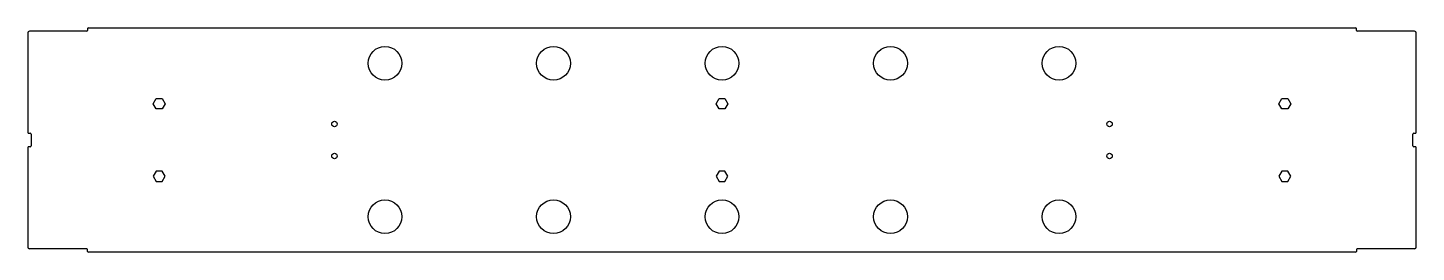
# Model space of a CAD drawing. Header units: millimetres. Extents: x 0 to 824, y 0 to 133.
import ezdxf

# ---------------------------------------------------------------- set-up
doc = ezdxf.new("R2010")
doc.units = ezdxf.units.MM

msp = doc.modelspace()

# ---------------------------------------------------------------- linework, layer by layer
at = {"color": 7, "linetype": 'Continuous', "lineweight": 25}
for p, q in [((35.5, 132.5), (35.5, 131.5)), ((36, 133), (788, 133)), ((788.5, 131.5), (788.5, 132.5)), ((0, 130), (0, 71)), ((35, 131), (1, 131)), ((823, 131), (789, 131)), ((824, 71), (824, 130)), ((74.48, 88), (76.24, 91.05)), ((76.24, 91.05), (79.76, 91.05)), ((79.76, 91.05), (81.52, 88)), ((408.48, 88), (410.24, 91.05)), ((410.24, 91.05), (413.76, 91.05)), ((413.76, 91.05), (415.52, 88)), ((742.48, 88), (744.24, 91.05)), ((744.24, 91.05), (747.76, 91.05)), ((747.76, 91.05), (749.52, 88)), ((76.24, 84.95), (74.48, 88)), ((79.76, 84.95), (76.24, 84.95)), ((81.52, 88), (79.76, 84.95)), ((410.24, 84.95), (408.48, 88)), ((413.76, 84.95), (410.24, 84.95)), ((415.52, 88), (413.76, 84.95)), ((744.24, 84.95), (742.48, 88)), ((747.76, 84.95), (744.24, 84.95)), ((749.52, 88), (747.76, 84.95)), ((0.5, 70.5), (1.5, 70.5)), ((2, 70), (2, 63)), ((822, 63), (822, 70)), ((822.5, 70.5), (823.5, 70.5)), ((0, 62), (0, 3)), ((1.5, 62.5), (0.5, 62.5)), ((823.5, 62.5), (822.5, 62.5)), ((824, 3), (824, 62)), ((76.24, 48.05), (74.48, 45)), ((74.48, 45), (76.24, 41.95)), ((79.76, 48.05), (76.24, 48.05)), ((76.24, 41.95), (79.76, 41.95)), ((81.52, 45), (79.76, 48.05)), ((79.76, 41.95), (81.52, 45)), ((410.24, 48.05), (408.48, 45)), ((408.48, 45), (410.24, 41.95)), ((413.76, 48.05), (410.24, 48.05)), ((410.24, 41.95), (413.76, 41.95)), ((415.52, 45), (413.76, 48.05)), ((413.76, 41.95), (415.52, 45)), ((744.24, 48.05), (742.48, 45)), ((742.48, 45), (744.24, 41.95)), ((747.76, 48.05), (744.24, 48.05)), ((744.24, 41.95), (747.76, 41.95)), ((749.52, 45), (747.76, 48.05)), ((747.76, 41.95), (749.52, 45)), ((35, 2), (1, 2)), ((35.5, 0.5), (35.5, 1.5)), ((788, 0), (36, 0)), ((788.5, 1.5), (788.5, 0.5)), ((823, 2), (789, 2))]:
    msp.add_line(p, q, dxfattribs=at)
for centre, radius in [((212, 111.95), 10), ((312, 111.95), 10), ((412, 111.95), 10), ((512, 111.95), 10), ((612, 111.95), 10), ((182, 76), 1.6), ((642, 76), 1.6), ((182, 57), 1.6), ((642, 57), 1.6), ((212, 21.05), 10), ((312, 21.05), 10), ((412, 21.05), 10), ((512, 21.05), 10), ((612, 21.05), 10)]:
    msp.add_circle(centre, radius, dxfattribs=at)
for centre, radius, start, end in [((36, 132.5), 0.5, 90, 180), ((788, 132.5), 0.5, 0, 90), ((1, 130), 1, 90, 180), ((35, 131.5), 0.5, 270, 0), ((789, 131.5), 0.5, 180, 270), ((823, 130), 1, 0, 90), ((0.5, 71), 0.5, 180, 270), ((1.5, 70), 0.5, 0, 90), ((822.5, 70), 0.5, 90, 180), ((823.5, 71), 0.5, 270, 0), ((0.5, 62), 0.5, 90, 180), ((1.5, 63), 0.5, 270, 0), ((822.5, 63), 0.5, 180, 270), ((823.5, 62), 0.5, 0, 90), ((1, 3), 1, 180, 270), ((35, 1.5), 0.5, 0, 90), ((36, 0.5), 0.5, 180, 270), ((788, 0.5), 0.5, 270, 0), ((789, 1.5), 0.5, 90, 180), ((823, 3), 1, 270, 0)]:
    msp.add_arc(centre, radius, start, end, dxfattribs=at)

doc.saveas('drawing.dxf')
